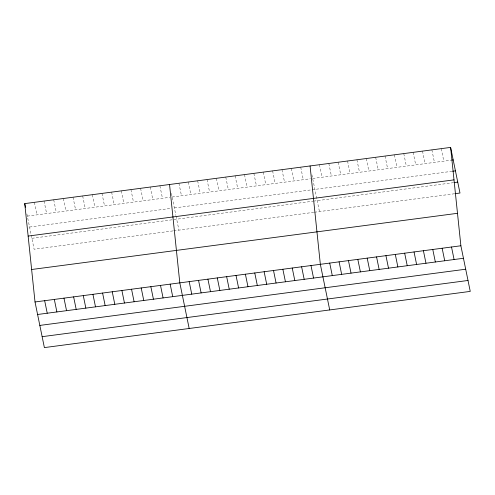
<?xml version="1.0" encoding="UTF-8"?>
<svg xmlns="http://www.w3.org/2000/svg" width="495" height="495" viewBox="0 0 495 495"><rect width="100%" height="100%" fill="white"/><g stroke="black" fill="none" stroke-linecap="round" stroke-linejoin="round"><path stroke-width="0.37" stroke-dasharray="2.48 1.86" d="M27.318 216.129L169.89 197.313M172.118 197.016L310.489 178.757M312.654 178.472L451.025 160.213M29.564 227.05L170.645 208.432M174.358 207.943L451.83 171.326M31.872 238.305L312.883 201.224M313.601 201.131L453.42 182.68M172.972 230.911L34.118 249.233L26.563 212.442M173.714 230.812L313.681 212.336M314.405 212.244L454.218 193.792M441.249 148.636L443.823 161.16M431.881 149.874L434.449 162.397M422.513 151.111L425.081 163.635M413.146 152.349L415.713 164.872M403.772 153.586L406.346 166.11M394.404 154.824L396.978 167.347M385.036 156.055L387.604 168.578M375.668 157.292L378.236 169.816M366.3 158.53L368.868 171.053M356.926 159.767L359.5 172.291M347.558 161.005L350.132 173.528M338.19 162.242L340.758 174.76M328.822 163.474L331.39 175.997M319.454 164.711L322.022 177.235M311.899 174.791L319.448 211.575M300.713 167.186L303.287 179.71M291.345 168.424L293.912 180.947M281.977 169.655L284.545 182.179M272.609 170.893L275.177 183.416M263.235 172.13L265.809 184.654M253.867 173.368L256.441 185.891M244.499 174.605L247.067 187.129M235.131 175.843L237.699 188.366M225.763 177.074L228.331 189.597M216.389 178.311L218.963 190.835M207.021 179.549L209.595 192.072M197.654 180.786L200.221 193.31M188.286 182.024L190.853 194.547M178.918 183.261L181.486 195.785M171.363 193.335L175.898 215.449M176.053 216.197L178.912 230.126M159.891 185.767L162.465 198.291M150.239 187.042L152.813 199.565M140.586 188.317L143.16 200.84M130.934 189.591L133.501 202.115M121.281 190.866L123.849 203.389M111.629 192.14L114.197 204.664M101.976 193.415L104.544 205.939M92.324 194.69L94.892 207.207M82.671 195.958L85.239 208.482M73.013 197.233L75.587 209.756M63.36 198.507L65.934 211.031M53.708 199.782L56.282 212.306M44.055 201.057L46.629 213.58M34.403 202.331L36.977 214.855"/><path stroke-width="0.74" d="M450.617 147.405L460.882 245.768L470.25 291.394L44.383 347.595L35.015 301.969L24.75 203.606L450.617 147.405L459.985 193.031L454.942 193.7M451.749 160.114L453.191 159.928M452.548 171.233L455.431 170.849M28.135 236.065L454.008 179.864M454.138 182.581L457.745 182.104M31.624 269.509L457.498 213.308M35.015 301.969L460.882 245.768M37.583 314.492L463.456 258.291M39.829 325.419L465.696 269.218M42.137 336.674L468.01 280.473M451.514 247.005L454.088 259.529M442.146 248.243L444.714 260.766M432.779 249.474L435.346 261.997M423.404 250.711L425.978 263.235M414.037 251.949L416.611 264.472M404.669 253.186L407.236 265.71M395.301 254.424L397.869 266.947M385.933 255.661L388.501 268.179M376.559 256.893L379.133 269.416M367.191 258.13L369.765 270.654M357.823 259.368L360.391 271.891M348.455 260.605L351.023 273.129M339.087 261.843L341.655 274.366M329.713 263.074L332.287 275.597M329.713 309.944L320.345 264.311L310.08 165.949M310.978 265.549L313.545 278.072M301.61 266.786L304.178 279.31M292.242 268.024L294.81 280.547M282.868 269.261L285.442 281.785M273.5 270.493L276.074 283.016M264.132 271.73L266.7 284.254M254.764 272.968L257.332 285.491M245.396 274.205L247.964 286.729M236.022 275.443L238.596 287.966M226.654 276.68L229.228 289.204M217.286 277.912L219.854 290.435M207.919 279.149L210.486 291.673M198.551 280.387L201.119 292.91M189.177 281.624L191.751 294.148M189.177 328.488L179.809 282.862L169.544 184.493M170.156 284.136L172.73 296.66M160.504 285.411L163.072 297.928M150.851 286.679L153.419 299.203M141.199 287.954L143.767 300.477M131.546 289.228L134.114 301.752M121.894 290.503L124.462 303.027M112.241 291.778L114.809 304.301M102.589 293.052L105.157 305.576M92.93 294.327L95.504 306.851M83.278 295.602L85.852 308.125M73.625 296.87L76.199 309.394M63.973 298.145L66.547 310.668M54.32 299.419L56.894 311.943M24.75 203.606L25.505 207.287M44.668 300.694L47.235 313.217"/></g></svg>
